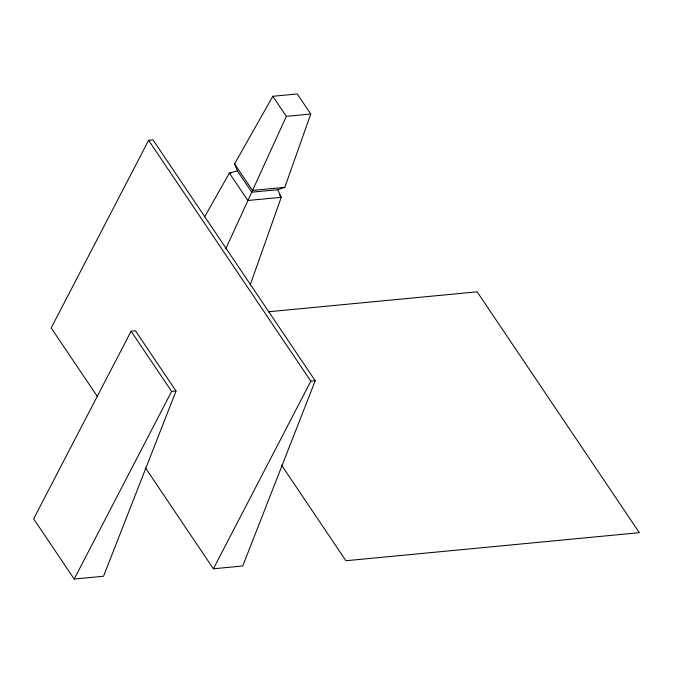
<?xml version="1.0" encoding="UTF-8"?>
<svg xmlns="http://www.w3.org/2000/svg" width="673" height="673" viewBox="0 0 673 673"><rect width="100%" height="100%" fill="white"/><g stroke="black" fill="none" stroke-linecap="round" stroke-linejoin="round"><path stroke-width="1.01" d="M250.129 285.142L281.264 197.307L277.705 189.71L251.744 192.192L225.665 249.018M277.705 189.71L284.797 187.338L310.783 114.015L297.264 93.951L272.817 96.281L234.583 163.884L237.392 170.883L251.744 192.192L286.328 116.353L272.817 96.281M176.032 391.013L103.541 576.248L74.198 579.049L33.65 518.841L131.084 331.217L135.483 330.796L176.032 391.013L171.632 391.434L74.198 579.049M97.45 396.616L51.19 327.928L148.624 140.312L153.023 139.891L315.225 380.75L242.743 565.976L213.4 568.786L145.469 467.92M213.4 568.786L310.825 381.17L315.225 380.75M204.685 216.748L229.384 173.079L237.392 170.883M286.328 116.353L310.783 114.015M231.47 172.877L229.384 173.079L247.849 200.495L281.264 197.307M284.797 187.338L252.459 190.425L234.583 163.884M268.3 311.784L477.149 291.821L639.35 532.68L345.922 560.727L281.507 465.077M279.531 194.733L280.683 196.449M148.624 140.312L310.825 381.17M131.084 331.217L171.632 391.434"/></g></svg>
